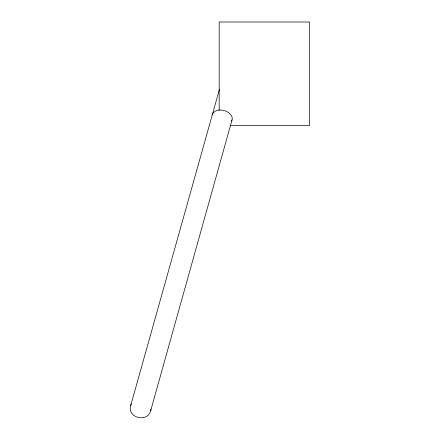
<?xml version="1.0" encoding="UTF-8"?>
<svg xmlns="http://www.w3.org/2000/svg" width="440" height="440" viewBox="0 0 440 440"><rect width="100%" height="100%" fill="white"/><g stroke="black" fill="none" stroke-linecap="round" stroke-linejoin="round"><path stroke-width="0.66" d="M219.406 89.48L130.713 405.537C126.957 417.967 147.73 423.06 150.7 410.668L232.067 119.818M150.7 410.668L150.997 409.139M130.713 405.537L131.258 404.074M230.137 125.466L309.628 125.466L309.628 22L219.17 22L219.17 110.314M231.649 120.841A9.746 6.82 14.4 0 0 231.275 115.346L228.299 112.382L225.511 110.968A10.631 7.442 14.4 0 0 217.734 110.27L215.105 111.199L212.498 113.658A9.746 6.82 14.4 0 0 212.08 114.686"/></g></svg>
